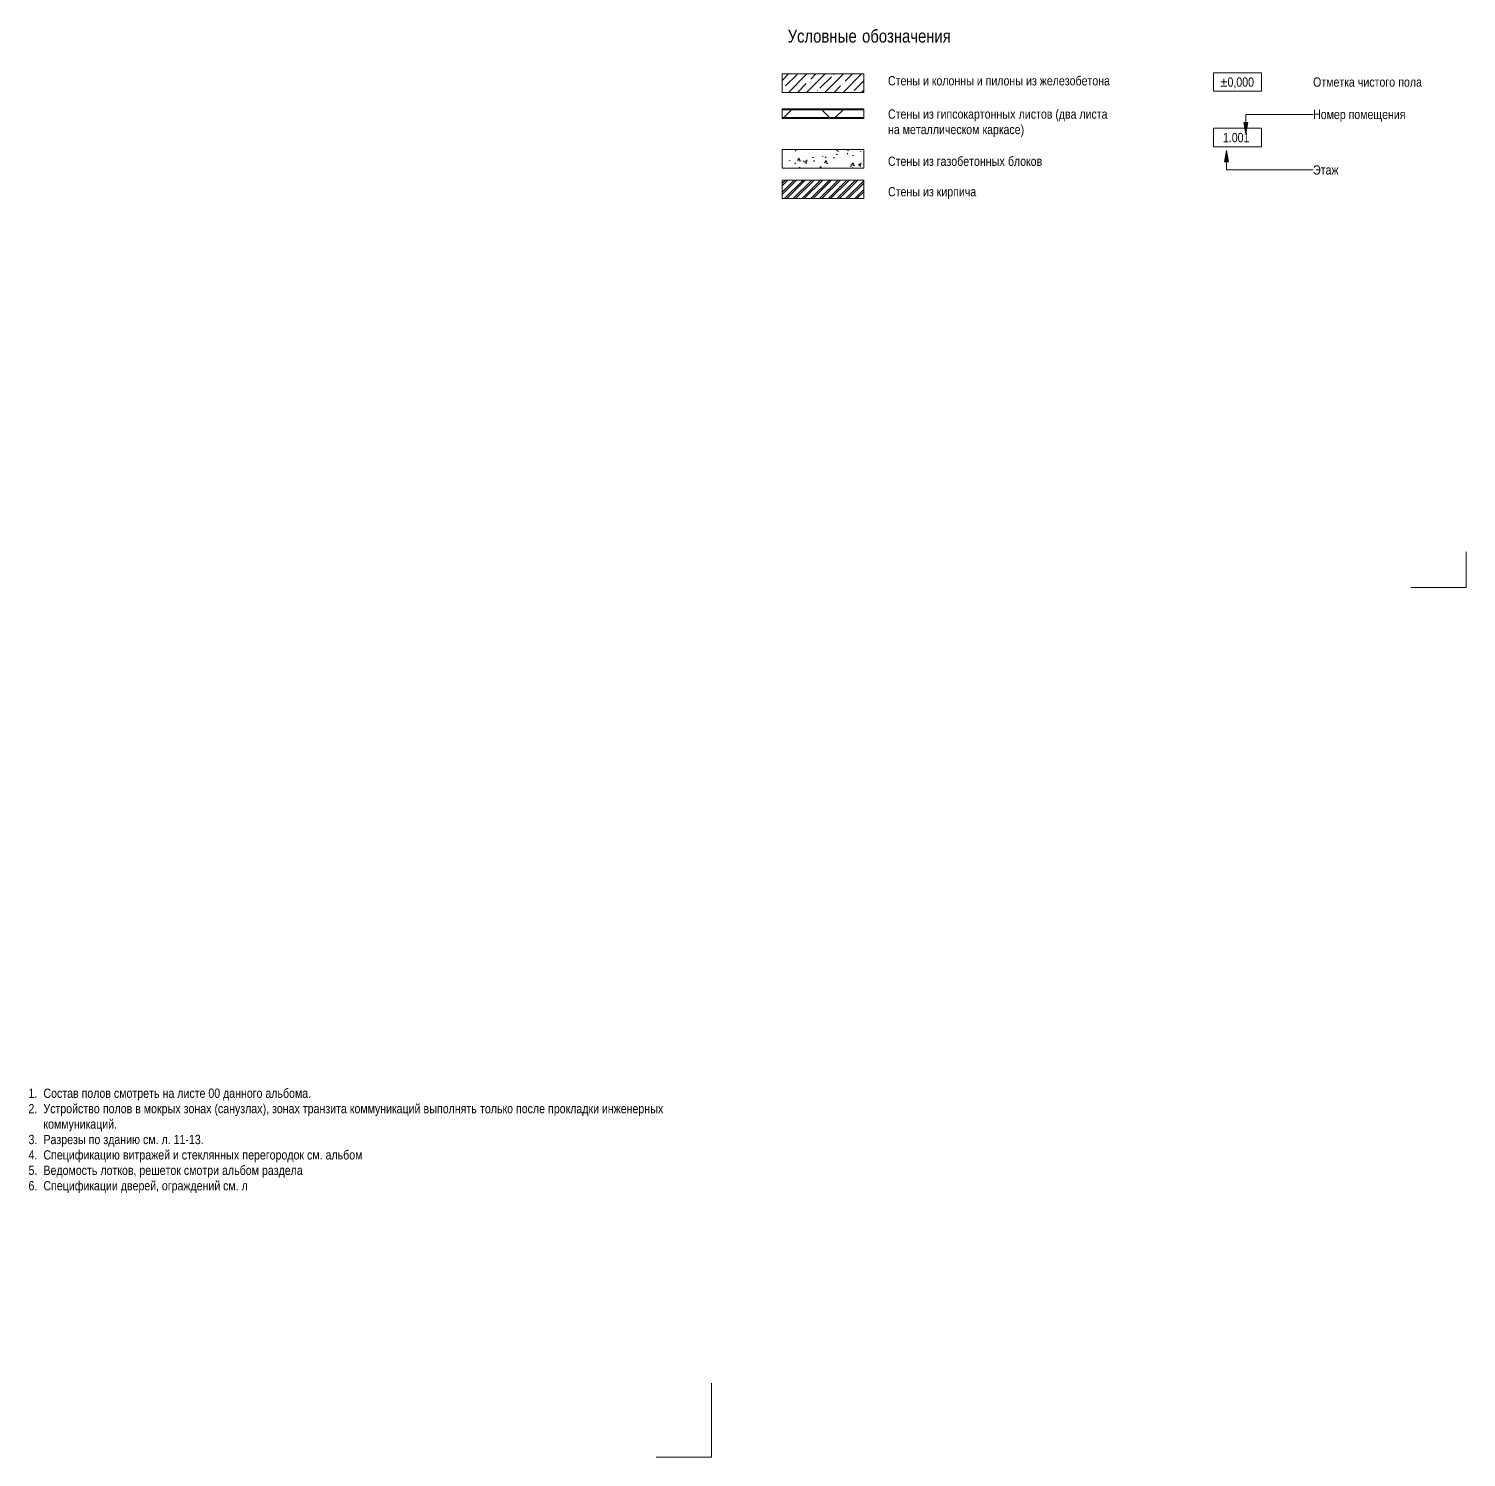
# Model space of a CAD drawing. Header units: millimetres. Extents: x 92932 to 275892, y -43515 to 30371.
# Drawn here: x 275503.8 to 275892.3, y 1878.3 to 2264.3 of the extents above; entities that cross this region are included whole.
import ezdxf

# ---------------------------------------------------------------- set-up
doc = ezdxf.new("R2010")
doc.units = ezdxf.units.MM
doc.linetypes.add('Штрих', pattern=[1270, 635, -635])
doc.layers.add('Невидимые линии-1', color=7, linetype='Штрих', lineweight=18, true_color=0x00a600)
for name, color, linetype, lineweight in [('Текстовые примечания', 7, 'Continuous', 9), ('Тонкие линии', 7, 'Continuous', 18), ('Элементы узлов-2', 7, 'Continuous', 18)]:
    doc.layers.add(name, color=color, linetype=linetype, lineweight=lineweight)
doc.styles.add('Arial Narrow_2', font='Arial Narrow.ttf', dxfattribs={"height": 2.5})
doc.styles.add('Arial Narrow_3', font='Arial Narrow.ttf', dxfattribs={"height": 3.5})

msp = doc.modelspace()

# ---------------------------------------------------------------- hatches: boundary and pattern name
at = {"layer": 'Текстовые примечания'}
for points in [[(275832.8, 2235.98), (275833.33, 2238.98), (275832.27, 2238.98)], [(275827.57, 2231.41), (275827.04, 2228.41), (275828.1, 2228.41)]]:
    msp.add_hatch(color=256, dxfattribs=at).paths.add_polyline_path(points, flags=0)
at = {"layer": 'Элементы узлов-2'}
h = msp.add_hatch(dxfattribs=at)
h.set_pattern_fill('FP_22', color=256, style=0, pattern_type=2)
h.set_pattern_definition([(45, (273857.0452, 0), (-2.469217, 2.469217), []), (45, (273859.5152, 0), (-2.469217, 2.469217), [4.366, -0.873, 0.034, -0.84])])
h.paths.add_polyline_path([(275729.49, 2247.15), (275729.49, 2252.15), (275707.42, 2252.15), (275707.42, 2247.15)], flags=0)
h = msp.add_hatch(dxfattribs=at)
h.set_pattern_fill('FP_23', color=256, style=0, pattern_type=2)
h.set_pattern_definition([(45, (273857.045, 0), (-6.955102, 6.955102), []), (135, (273857.045, 0), (-6.955102, -6.955102), [])])
h.paths.add_polyline_path([(275729.49, 2240.32), (275729.49, 2242.43), (275707.42, 2242.43), (275707.42, 2240.32)], flags=0)
h = msp.add_hatch(dxfattribs=at)
h.set_pattern_fill('FP_24', color=256, style=0, pattern_type=2)
h.set_pattern_definition([(50, (273857.045, 0), (7.287275, -0.637261), [0.762, -8.382]), (355, (273857.045, 0), (-1.409327, 7.64191), [0.61, -6.706]), (100.451, (273857.652, -0.053), (5.877948, 7.004428), [0.648, -7.124]), (46.184, (273857.045, 2.032), (10.84306, -1.681252), [1.143, -12.573]), (96.636, (273857.949, 1.892), (9.495948, 9.89667), [0.971, -10.685]), (351.184, (273857.045, 2.032), (9.495953, 9.896555), [0.914, -10.058]), (21, (273858.061, 1.524), (6.064644, -4.090302), [0.762, -8.382]), (326, (273858.061, 1.524), (2.472247, 7.36702), [0.61, -6.706]), (71.451, (273858.566, 1.183), (8.536783, 3.276526), [0.648, -7.124]), (37.5, (273857.0452, 0), (0.1236133, 3.382164), [0.335, -6.289, 0.335, -6.472, -6.731]), (37.5, (273857.0452, 0), (0.1236133, 3.382164), [-13.432, 0.335, -6.396]), (7.5, (273857.0452, 0), (2.6728276, 4.007156), [0.335, -3.546, 0.335, -6.137, -2.565]), (7.5, (273857.0452, 0), (2.6728276, 4.007156), [-10.353, 0.335, -2.23]), (327.5, (273854.7792, 0), (5.4234019, -0.2288281), [0.335, -2.205, 0.335, -7.59, -10.516]), (327.5, (273854.7792, 0), (5.4234019, -0.2288281), [-10.465, 0.335, -10.18]), (317.5, (273853.763, 0), (5.924998, 1.017432), [0.335, -2.967, 0.335, -4.928, -7.468]), (317.5, (273853.763, 0), (5.924998, 1.017432), [-8.565, 0.335, -7.132])])
h.paths.add_polyline_path([(275729.49, 2226.68), (275729.49, 2231.68), (275707.42, 2231.68), (275707.42, 2226.68)], flags=0)
h = msp.add_hatch(dxfattribs=at)
h.set_pattern_fill('FP_25', color=256, style=0, pattern_type=2)
h.set_pattern_definition([(45, (273857.0452, 0), (-1.185111, 1.185111), []), (45, (273857.6552, 0), (-1.185111, 1.185111), [])])
h.paths.add_polyline_path([(275729.49, 2218.43), (275729.49, 2223.43), (275707.42, 2223.43), (275707.42, 2218.43)], flags=0)

# ---------------------------------------------------------------- linework, layer by layer
at = {"layer": 'Невидимые линии-1'}
for p, q in [((275892.35, 2113.31), (275892.35, 2122.95)), ((275892.35, 2113.31), (275877.35, 2113.31)), ((275688.36, 1878.25), (275688.36, 1898.25)), ((275688.36, 1878.25), (275673.36, 1878.25))]:
    msp.add_line(p, q, dxfattribs=at)
at = {"layer": 'Текстовые примечания'}
for p, q in [((275833.33, 2238.98), (275832.27, 2238.98)), ((275832.27, 2238.98), (275832.8, 2235.98)), ((275832.8, 2241.18), (275850.95, 2241.18)), ((275832.8, 2235.98), (275832.8, 2241.18)), ((275832.8, 2235.98), (275833.33, 2238.98)), ((275827.57, 2231.41), (275827.04, 2228.41)), ((275828.1, 2228.41), (275827.57, 2231.41)), ((275827.57, 2231.41), (275827.57, 2226.18)), ((275827.04, 2228.41), (275828.1, 2228.41)), ((275827.57, 2226.18), (275850.95, 2226.18))]:
    msp.add_line(p, q, dxfattribs=at)
at = {"layer": 'Тонкие линии'}
for p, q in [((275729.49, 2252.15), (275707.42, 2252.15)), ((275707.42, 2252.15), (275707.42, 2247.15)), ((275729.49, 2247.15), (275729.49, 2252.15)), ((275824, 2252.44), (275837, 2252.44)), ((275824, 2247.44), (275824, 2252.44)), ((275837, 2252.44), (275837, 2247.44)), ((275707.42, 2247.15), (275729.49, 2247.15)), ((275837, 2247.44), (275824, 2247.44)), ((275707.42, 2240.06), (275707.42, 2242.68)), ((275707.42, 2242.68), (275729.49, 2242.68)), ((275729.49, 2242.43), (275707.42, 2242.43)), ((275707.42, 2242.43), (275707.42, 2240.32)), ((275729.49, 2242.68), (275729.49, 2240.06)), ((275729.49, 2240.32), (275729.49, 2242.43)), ((275707.42, 2240.32), (275729.49, 2240.32)), ((275707.42, 2240.06), (275729.49, 2240.06)), ((275824, 2237.44), (275837, 2237.44)), ((275824, 2232.44), (275824, 2237.44)), ((275837, 2237.44), (275837, 2232.44)), ((275729.49, 2231.68), (275707.42, 2231.68)), ((275707.42, 2231.68), (275707.42, 2226.68)), ((275729.49, 2226.68), (275729.49, 2231.68)), ((275837, 2232.44), (275824, 2232.44)), ((275707.42, 2226.68), (275729.49, 2226.68)), ((275729.49, 2223.43), (275707.42, 2223.43)), ((275707.42, 2223.43), (275707.42, 2218.43)), ((275729.49, 2218.43), (275729.49, 2223.43)), ((275707.42, 2218.43), (275729.49, 2218.43))]:
    msp.add_line(p, q, dxfattribs=at)

# ---------------------------------------------------------------- texts
at = {"layer": 'Текстовые примечания', "attachment_point": 1}
for s, insert, char_height, width, style in [('Условные', (275708.94, 2264.11), 3.5, 23.0084, 'Arial Narrow_3'), ('\\fArial Narrow|b0|i0|c204|p34|; ', (275727.92, 2264.11), 3.5, 1.3629, 'Arial Narrow_3'), ('обозначения', (275729.05, 2264.11), 3.5, 29.3418, 'Arial Narrow_3'), ('Стены', (275736.06, 2251.53), 2.5, 10.5021, 'Arial Narrow_2'), ('\\fArial Narrow|b0|i0|c204|p34|; ', (275744.72, 2251.53), 2.5, 0.962, 'Arial Narrow_2'), ('\\fArial Narrow|b0|i0|c204|p34|;и', (275745.52, 2251.53), 2.5, 1.9241, 'Arial Narrow_2'), ('\\fArial Narrow|b0|i0|c204|p34|; ', (275747.11, 2251.53), 2.5, 0.962, 'Arial Narrow_2'), ('колонны', (275747.9, 2251.53), 2.5, 13.789, 'Arial Narrow_2'), ('\\fArial Narrow|b0|i0|c204|p34|; ', (275759.28, 2251.53), 2.5, 0.962, 'Arial Narrow_2'), ('\\fArial Narrow|b0|i0|c204|p34|;и', (275760.07, 2251.53), 2.5, 1.924, 'Arial Narrow_2'), ('\\fArial Narrow|b0|i0|c204|p34|; ', (275761.66, 2251.53), 2.5, 0.962, 'Arial Narrow_2'), ('пилоны', (275762.45, 2251.53), 2.5, 12.2658, 'Arial Narrow_2'), ('\\fArial Narrow|b0|i0|c204|p34|; ', (275772.57, 2251.53), 2.5, 0.962, 'Arial Narrow_2'), ('из', (275773.37, 2251.53), 2.5, 3.5274, 'Arial Narrow_2'), ('\\fArial Narrow|b0|i0|c204|p34|; ', (275776.28, 2251.53), 2.5, 0.962, 'Arial Narrow_2'), ('железобетона', (275777.07, 2251.53), 2.5, 23.0084, 'Arial Narrow_2'), ('±0,000', (275825.9, 2251.18), 2.5, 10.9831, 'Arial Narrow_2'), ('Отметка', (275850.95, 2251.18), 2.5, 13.7089, 'Arial Narrow_2'), ('\\fArial Narrow|b0|i0|c204|p34|; ', (275862.26, 2251.18), 2.5, 0.962, 'Arial Narrow_2'), ('чистого', (275863.05, 2251.18), 2.5, 12.2658, 'Arial Narrow_2'), ('\\fArial Narrow|b0|i0|c204|p34|; ', (275873.17, 2251.18), 2.5, 0.962, 'Arial Narrow_2'), ('пола', (275873.97, 2251.18), 2.5, 7.7764, 'Arial Narrow_2'), ('Стены', (275736.06, 2242.53), 2.5, 10.5021, 'Arial Narrow_2'), ('\\fArial Narrow|b0|i0|c204|p34|; ', (275744.72, 2242.53), 2.5, 0.962, 'Arial Narrow_2'), ('из', (275745.52, 2242.53), 2.5, 3.5274, 'Arial Narrow_2'), ('\\fArial Narrow|b0|i0|c204|p34|; ', (275748.43, 2242.53), 2.5, 0.962, 'Arial Narrow_2'), ('гипсокартонных', (275749.22, 2242.53), 2.5, 25.8945, 'Arial Narrow_2'), ('\\fArial Narrow|b0|i0|c204|p34|; ', (275770.59, 2242.53), 2.5, 0.962, 'Arial Narrow_2'), ('листов', (275771.38, 2242.53), 2.5, 11.0633, 'Arial Narrow_2'), (' (', (275780.51, 2242.53), 2.5, 2.0844, 'Arial Narrow_2'), ('два', (275782.23, 2242.53), 2.5, 5.7721, 'Arial Narrow_2'), ('\\fArial Narrow|b0|i0|c204|p34|; ', (275786.99, 2242.53), 2.5, 0.962, 'Arial Narrow_2'), ('листа', (275787.79, 2242.53), 2.5, 9.2194, 'Arial Narrow_2'), ('Номер', (275850.95, 2242.43), 2.5, 10.6624, 'Arial Narrow_2'), ('\\fArial Narrow|b0|i0|c204|p34|; ', (275859.74, 2242.43), 2.5, 0.962, 'Arial Narrow_2'), ('помещения', (275860.54, 2242.43), 2.5, 18.7595, 'Arial Narrow_2'), ('\\fArial Narrow|b0|i0|c204|p34|; ', (275739.23, 2238.36), 2.5, 0.962, 'Arial Narrow_2'), ('\\fArial Narrow|b0|i0|c204|p34|; ', (275760.8, 2238.36), 2.5, 0.962, 'Arial Narrow_2'), ('\\fArial Narrow|b0|i0|c204|p34|;)', (275771.91, 2238.36), 2.5, 1.1224, 'Arial Narrow_2'), ('на', (275736.06, 2238.36), 2.5, 3.8481, 'Arial Narrow_2'), ('металлическом', (275740.03, 2238.36), 2.5, 25.173, 'Arial Narrow_2'), ('каркасе', (275761.59, 2238.36), 2.5, 12.5063, 'Arial Narrow_2'), ('1.001', (275826.58, 2236.18), 2.5, 8.6582, 'Arial Narrow_2'), ('Стены', (275736.06, 2229.78), 2.5, 10.5021, 'Arial Narrow_2'), ('\\fArial Narrow|b0|i0|c204|p34|; ', (275744.72, 2229.78), 2.5, 0.962, 'Arial Narrow_2'), ('из', (275745.52, 2229.78), 2.5, 3.5274, 'Arial Narrow_2'), ('\\fArial Narrow|b0|i0|c204|p34|; ', (275748.43, 2229.78), 2.5, 0.962, 'Arial Narrow_2'), ('газобетонных', (275749.22, 2229.78), 2.5, 22.3671, 'Arial Narrow_2'), ('\\fArial Narrow|b0|i0|c204|p34|; ', (275767.68, 2229.78), 2.5, 0.962, 'Arial Narrow_2'), ('блоков', (275768.47, 2229.78), 2.5, 11.2236, 'Arial Narrow_2'), ('Этаж', (275850.95, 2227.43), 2.5, 8.3376, 'Arial Narrow_2'), ('Стены', (275736.06, 2221.54), 2.5, 10.5021, 'Arial Narrow_2'), ('\\fArial Narrow|b0|i0|c204|p34|; ', (275744.72, 2221.54), 2.5, 0.962, 'Arial Narrow_2'), ('из', (275745.52, 2221.54), 2.5, 3.5274, 'Arial Narrow_2'), ('\\fArial Narrow|b0|i0|c204|p34|; ', (275748.43, 2221.54), 2.5, 0.962, 'Arial Narrow_2'), ('кирпича', (275749.22, 2221.54), 2.5, 12.9873, 'Arial Narrow_2'), ('1.', (275503.75, 1977.89), 2.5, 4.8904, 'Arial Narrow_2'), ('Состав', (275507.79, 1977.89), 2.5, 11.5443, 'Arial Narrow_2'), ('\\fArial Narrow|b0|i0|c204|p34|; ', (275517.31, 1977.89), 2.5, 0.962, 'Arial Narrow_2'), ('\\fArial Narrow|b0|i0|c204|p34|; ', (275526.04, 1977.89), 2.5, 0.962, 'Arial Narrow_2'), ('\\fArial Narrow|b0|i0|c204|p34|; ', (275539.21, 1977.89), 2.5, 0.962, 'Arial Narrow_2'), ('\\fArial Narrow|b0|i0|c204|p34|; ', (275543.17, 1977.89), 2.5, 0.962, 'Arial Narrow_2'), (' 00 ', (275551.57, 1977.89), 2.5, 5.7721, 'Arial Narrow_2'), ('\\fArial Narrow|b0|i0|c204|p34|; ', (275566.99, 1977.89), 2.5, 0.962, 'Arial Narrow_2'), ('альбома', (275567.78, 1977.89), 2.5, 14.0295, 'Arial Narrow_2'), ('2.', (275503.75, 1973.73), 2.5, 4.8904, 'Arial Narrow_2'), ('Устройство', (275507.79, 1973.73), 2.5, 18.519, 'Arial Narrow_2'), ('полов', (275518.1, 1977.89), 2.5, 9.6202, 'Arial Narrow_2'), ('смотреть', (275526.84, 1977.89), 2.5, 14.9916, 'Arial Narrow_2'), ('на', (275540, 1977.89), 2.5, 3.8481, 'Arial Narrow_2'), ('листе', (275543.97, 1977.89), 2.5, 9.2194, 'Arial Narrow_2'), (' (', (275553.23, 1973.73), 2.5, 2.0844, 'Arial Narrow_2'), ('данного', (275556.34, 1977.89), 2.5, 12.9072, 'Arial Narrow_2'), ('), ', (275567.05, 1973.73), 2.5, 3.0464, 'Arial Narrow_2'), ('\\fArial Narrow|b0|i0|c204|p34|;.', (275579.36, 1977.89), 2.5, 0.962, 'Arial Narrow_2'), ('коммуникаций', (275590.6, 1973.73), 2.5, 23.1688, 'Arial Narrow_2'), ('\\fArial Narrow|b0|i0|c204|p34|; ', (275523.07, 1973.73), 2.5, 0.962, 'Arial Narrow_2'), ('полов', (275523.86, 1973.73), 2.5, 9.6203, 'Arial Narrow_2'), ('\\fArial Narrow|b0|i0|c204|p34|; ', (275531.8, 1973.73), 2.5, 0.962, 'Arial Narrow_2'), ('\\fArial Narrow|b0|i0|c204|p34|;в', (275532.59, 1973.73), 2.5, 1.8439, 'Arial Narrow_2'), ('\\fArial Narrow|b0|i0|c204|p34|; ', (275534.11, 1973.73), 2.5, 0.962, 'Arial Narrow_2'), ('мокрых', (275534.91, 1973.73), 2.5, 12.1055, 'Arial Narrow_2'), ('\\fArial Narrow|b0|i0|c204|p34|; ', (275544.89, 1973.73), 2.5, 0.962, 'Arial Narrow_2'), ('зонах', (275545.69, 1973.73), 2.5, 9.1392, 'Arial Narrow_2'), ('санузлах', (275554.95, 1973.73), 2.5, 14.6709, 'Arial Narrow_2'), ('зонах', (275569.57, 1973.73), 2.5, 9.1392, 'Arial Narrow_2'), ('\\fArial Narrow|b0|i0|c204|p34|; ', (275577.11, 1973.73), 2.5, 0.962, 'Arial Narrow_2'), ('транзита', (275577.9, 1973.73), 2.5, 14.4304, 'Arial Narrow_2'), ('\\fArial Narrow|b0|i0|c204|p34|; ', (275589.81, 1973.73), 2.5, 0.962, 'Arial Narrow_2'), ('\\fArial Narrow|b0|i0|c204|p34|; ', (275609.72, 1973.73), 2.5, 0.962, 'Arial Narrow_2'), ('выполнять', (275610.51, 1973.73), 2.5, 17.557, 'Arial Narrow_2'), ('\\fArial Narrow|b0|i0|c204|p34|; ', (275625, 1973.73), 2.5, 0.962, 'Arial Narrow_2'), ('только', (275625.79, 1973.73), 2.5, 10.8228, 'Arial Narrow_2'), ('\\fArial Narrow|b0|i0|c204|p34|; ', (275634.72, 1973.73), 2.5, 0.962, 'Arial Narrow_2'), ('после', (275635.51, 1973.73), 2.5, 9.5401, 'Arial Narrow_2'), ('\\fArial Narrow|b0|i0|c204|p34|; ', (275643.39, 1973.73), 2.5, 0.962, 'Arial Narrow_2'), ('прокладки', (275644.18, 1973.73), 2.5, 16.6751, 'Arial Narrow_2'), ('\\fArial Narrow|b0|i0|c204|p34|; ', (275657.94, 1973.73), 2.5, 0.962, 'Arial Narrow_2'), ('инженерных', (275658.73, 1973.73), 2.5, 20.1224, 'Arial Narrow_2'), ('\\fArial Narrow|b0|i0|c204|p34|; ', (275675.33, 1973.73), 2.5, 0.962, 'Arial Narrow_2'), ('коммуникаций', (275507.79, 1969.56), 2.5, 23.1688, 'Arial Narrow_2'), ('\\fArial Narrow|b0|i0|c204|p34|;.', (275526.9, 1969.56), 2.5, 0.962, 'Arial Narrow_2'), ('3.', (275503.75, 1965.39), 2.5, 4.8904, 'Arial Narrow_2'), ('Разрезы', (275507.79, 1965.39), 2.5, 13.8692, 'Arial Narrow_2'), ('\\fArial Narrow|b0|i0|c204|p34|; ', (275519.23, 1965.39), 2.5, 0.962, 'Arial Narrow_2'), ('по', (275520.02, 1965.39), 2.5, 3.8481, 'Arial Narrow_2'), ('\\fArial Narrow|b0|i0|c204|p34|; ', (275523.2, 1965.39), 2.5, 0.962, 'Arial Narrow_2'), ('зданию', (275523.99, 1965.39), 2.5, 12.0253, 'Arial Narrow_2'), ('\\fArial Narrow|b0|i0|c204|p34|; ', (275533.91, 1965.39), 2.5, 0.962, 'Arial Narrow_2'), ('см', (275534.71, 1965.39), 2.5, 4.1688, 'Arial Narrow_2'), ('. ', (275538.15, 1965.39), 2.5, 1.924, 'Arial Narrow_2'), ('\\fArial Narrow|b0|i0|c204|p34|;л', (275539.73, 1965.39), 2.5, 2.0042, 'Arial Narrow_2'), ('. 11-13.', (275541.39, 1965.39), 2.5, 11.7046, 'Arial Narrow_2'), ('4.', (275503.75, 1961.23), 2.5, 4.8904, 'Arial Narrow_2'), ('Спецификацию', (275507.79, 1961.23), 2.5, 25.0928, 'Arial Narrow_2'), ('\\fArial Narrow|b0|i0|c204|p34|; ', (275528.49, 1961.23), 2.5, 0.962, 'Arial Narrow_2'), ('витражей', (275529.28, 1961.23), 2.5, 15.3924, 'Arial Narrow_2'), ('\\fArial Narrow|b0|i0|c204|p34|; ', (275541.98, 1961.23), 2.5, 0.962, 'Arial Narrow_2'), ('\\fArial Narrow|b0|i0|c204|p34|;и', (275542.78, 1961.23), 2.5, 1.9241, 'Arial Narrow_2'), ('\\fArial Narrow|b0|i0|c204|p34|; ', (275544.36, 1961.23), 2.5, 0.962, 'Arial Narrow_2'), ('стеклянных', (275545.16, 1961.23), 2.5, 18.9198, 'Arial Narrow_2'), ('\\fArial Narrow|b0|i0|c204|p34|; ', (275560.77, 1961.23), 2.5, 0.962, 'Arial Narrow_2'), ('перегородок', (275561.56, 1961.23), 2.5, 20.2025, 'Arial Narrow_2'), ('\\fArial Narrow|b0|i0|c204|p34|; ', (275578.23, 1961.23), 2.5, 0.962, 'Arial Narrow_2'), ('см', (275579.03, 1961.23), 2.5, 4.1688, 'Arial Narrow_2'), ('. ', (275582.46, 1961.23), 2.5, 1.924, 'Arial Narrow_2'), ('альбом', (275584.05, 1961.23), 2.5, 12.1055, 'Arial Narrow_2'), ('\\fArial Narrow|b0|i0|c204|p34|; ', (275594.04, 1961.23), 2.5, 0.962, 'Arial Narrow_2'), ('5.', (275503.75, 1957.06), 2.5, 4.8904, 'Arial Narrow_2'), ('Ведомость', (275507.79, 1957.06), 2.5, 17.7173, 'Arial Narrow_2'), ('\\fArial Narrow|b0|i0|c204|p34|; ', (275522.4, 1957.06), 2.5, 0.962, 'Arial Narrow_2'), ('лотков', (275523.2, 1957.06), 2.5, 10.8228, 'Arial Narrow_2'), (', ', (275532.13, 1957.06), 2.5, 1.9241, 'Arial Narrow_2'), ('решеток', (275533.72, 1957.06), 2.5, 13.6287, 'Arial Narrow_2'), ('\\fArial Narrow|b0|i0|c204|p34|; ', (275544.96, 1957.06), 2.5, 0.962, 'Arial Narrow_2'), ('смотри', (275545.75, 1957.06), 2.5, 11.5443, 'Arial Narrow_2'), ('\\fArial Narrow|b0|i0|c204|p34|; ', (275555.28, 1957.06), 2.5, 0.962, 'Arial Narrow_2'), ('альбом', (275556.07, 1957.06), 2.5, 12.1055, 'Arial Narrow_2'), ('\\fArial Narrow|b0|i0|c204|p34|; ', (275566.06, 1957.06), 2.5, 0.962, 'Arial Narrow_2'), ('раздела', (275566.85, 1957.06), 2.5, 13.308, 'Arial Narrow_2'), ('\\fArial Narrow|b0|i0|c204|p34|; ', (275577.83, 1957.06), 2.5, 0.962, 'Arial Narrow_2'), ('6.', (275503.75, 1952.89), 2.5, 4.8904, 'Arial Narrow_2'), ('Спецификации', (275507.79, 1952.89), 2.5, 24.3713, 'Arial Narrow_2'), ('\\fArial Narrow|b0|i0|c204|p34|; ', (275527.89, 1952.89), 2.5, 0.962, 'Arial Narrow_2'), ('дверей', (275528.69, 1952.89), 2.5, 11.5443, 'Arial Narrow_2'), (', ', (275538.21, 1952.89), 2.5, 1.9241, 'Arial Narrow_2'), ('ограждений', (275539.8, 1952.89), 2.5, 19.0802, 'Arial Narrow_2'), ('\\fArial Narrow|b0|i0|c204|p34|; ', (275555.54, 1952.89), 2.5, 0.962, 'Arial Narrow_2'), ('см', (275556.34, 1952.89), 2.5, 4.1688, 'Arial Narrow_2'), ('. ', (275559.78, 1952.89), 2.5, 1.924, 'Arial Narrow_2'), ('\\fArial Narrow|b0|i0|c204|p34|;л', (275561.36, 1952.89), 2.5, 2.0042, 'Arial Narrow_2')]:
    msp.add_mtext(s, dxfattribs=dict(at, insert=insert, char_height=char_height, width=width, style=style))

doc.saveas('drawing.dxf')
